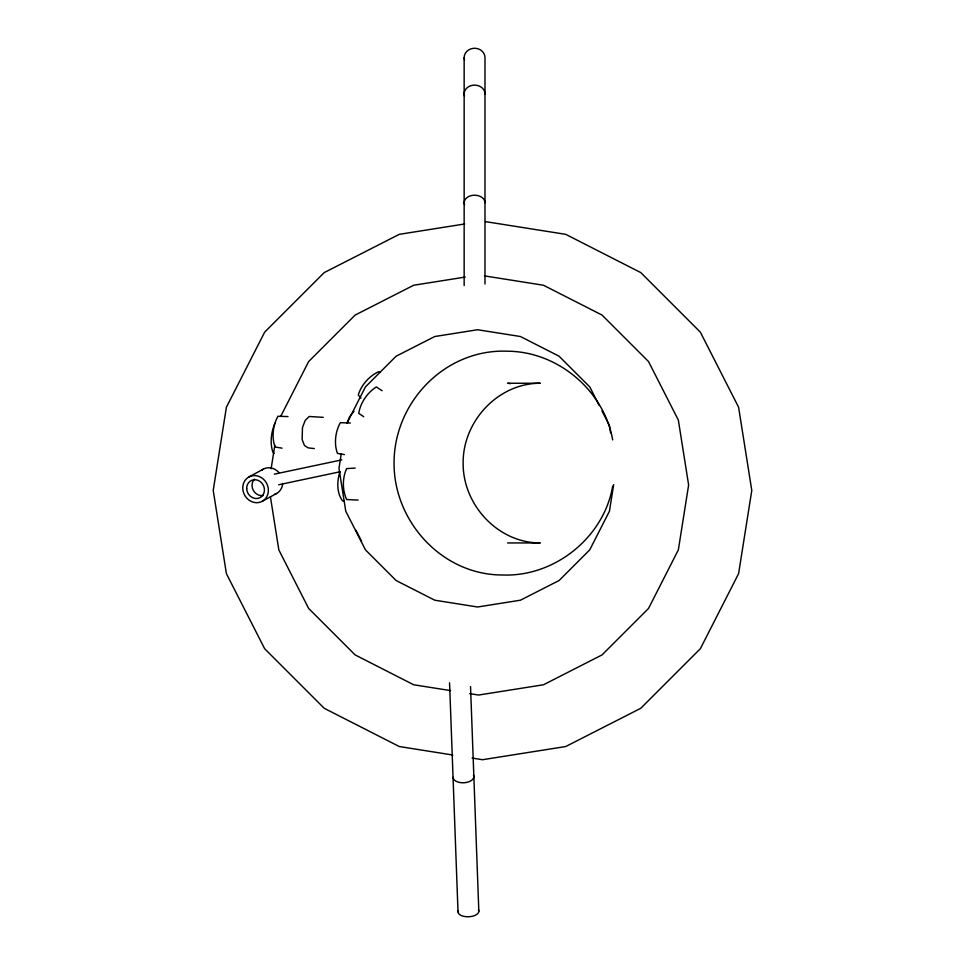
<?xml version="1.0" encoding="UTF-8"?>
<svg xmlns="http://www.w3.org/2000/svg" width="965" height="965" viewBox="0 0 965 965"><rect width="100%" height="100%" fill="white"/><g stroke="black" fill="none" stroke-linecap="round" stroke-linejoin="round"><path stroke-width="1.45" d="M612.678 486.264C603.764 537.698 554.308 577.227 502.114 574.983C442.428 574.887 393.841 521.872 394.046 463.104C393.973 401.874 445.504 348.606 507.554 351.212C557.879 351.525 603.994 390.475 612.678 439.931M271.117 468.773L274.856 445.167M341.308 453.598L338.98 468.363L345.76 511.209L365.445 549.845L396.12 580.52L434.769 600.206L477.603 606.997L520.437 600.206L559.085 580.52L589.748 549.845L609.446 511.209L613.656 484.611M346.93 423.213L349.583 416.868L353.962 411.271M340.018 471.571C336.918 480.799 336.532 492.632 342.442 500.775L343.817 501.221M274.88 423.297C271.177 432.368 269.657 443.345 273.095 452.669L274.108 453.417M280.863 416.096L308.655 361.537L355.132 315.072L413.683 285.242L465.311 277.064M347.123 422.863L365.445 386.881L396.12 356.218L434.769 336.52L477.603 329.741L520.437 336.52L559.085 356.218L589.748 386.881L599.253 405.541M248.946 476.951L263.288 469.147M262.203 501.318A13.872 12.473 61.5 0 0 261.744 477.88A13.872 12.473 61.5 0 0 242.77 488.206A13.872 12.473 61.5 0 0 262.203 501.318L276.545 493.513M274.289 474.165L341.791 459.883M278.68 484.768L340.307 471.728M464.672 223.977L399.293 234.338L324.216 272.588L264.651 332.153L226.401 407.23L213.217 490.437L226.401 573.656L264.651 648.721L324.216 708.286L399.293 746.536L452.778 755.016M355.156 468.073L346.64 468.616C342.298 477.977 342.298 490.172 346.64 499.532L358.136 500.087M507.554 542.945L540.267 542.945C497.964 543.042 462.754 504.804 463.14 463.104C462.754 421.391 497.964 383.153 540.267 383.25L507.554 383.25L510.401 383.648M288.004 416.591L277.992 416.229C272.926 425.179 271.491 437.302 275.073 447L282.033 448.146M350.379 423.02L340.368 422.658C335.313 431.62 333.89 443.731 337.448 453.441L344.396 454.575M323.263 417.35L309.198 416.482L305.217 420.426L302.479 427.459L302.129 439.594L304.506 445.565L308.305 447.905L314.276 448.556M485.467 221.624L565.707 234.338L640.784 272.588L700.349 332.153L738.599 407.23L751.783 490.437L738.599 573.656L700.349 648.721L640.784 708.286L565.707 746.536L482.5 759.72L472.102 758.068M484.49 275.894L543.488 285.242L602.039 315.072L648.516 361.537L678.347 420.089L688.624 484.997L678.347 549.905L648.516 608.457L602.039 654.921L543.488 684.764L478.592 695.041L469.738 693.642M450.558 690.602L413.683 684.764L355.132 654.921L308.655 608.457L278.825 549.905L270.417 496.794M379.776 372.02L378.618 371.73C369.221 375.988 361.224 385.119 358.256 394.999L360.934 398.062M382.116 390.741L376.326 386.941C367.508 392.453 360.259 403.044 358.751 413.358L363.745 416.699M361.537 541.088L355.964 530.34M601.979 410.873L609.446 425.529L610.616 432.911M470.534 686.549L478.821 911.165M449.557 682.822L458.013 911.925M484.985 284.06L484.985 57.611A10.41 9.361 0 0 0 473.212 48.334A10.41 9.361 0 0 0 464.515 60.023M464.153 57.611L464.153 285.568M464.479 96.186A10.446 8.794 0 0 1 473.2 85.185A10.446 8.794 0 0 1 485.021 93.895M464.503 204.677A10.434 7.527 0 0 1 473.2 195.268A10.434 7.527 0 0 1 484.997 202.722M282.697 483.429A13.872 12.473 61.5 0 1 274.543 494.37M261.479 470.365A13.872 12.473 61.5 0 1 278.788 472.416M263.373 495.455A9.614 8.649 61.5 0 1 253.3 490.365A9.614 8.649 61.5 0 1 254.495 479.147M473.453 775.016A10.434 5.886 -2.1 0 1 465.021 782.687A10.434 5.886 -2.1 0 1 453.019 777.295M478.423 909.826A10.41 5.211 -2.1 0 1 468.604 916.75A10.41 5.211 -2.1 0 1 458.315 910.574M246.69 488.483A9.614 8.649 61.5 0 0 260.164 497.578A9.614 8.649 61.5 0 0 259.85 481.33A9.614 8.649 61.5 0 0 246.69 488.483"/></g></svg>
